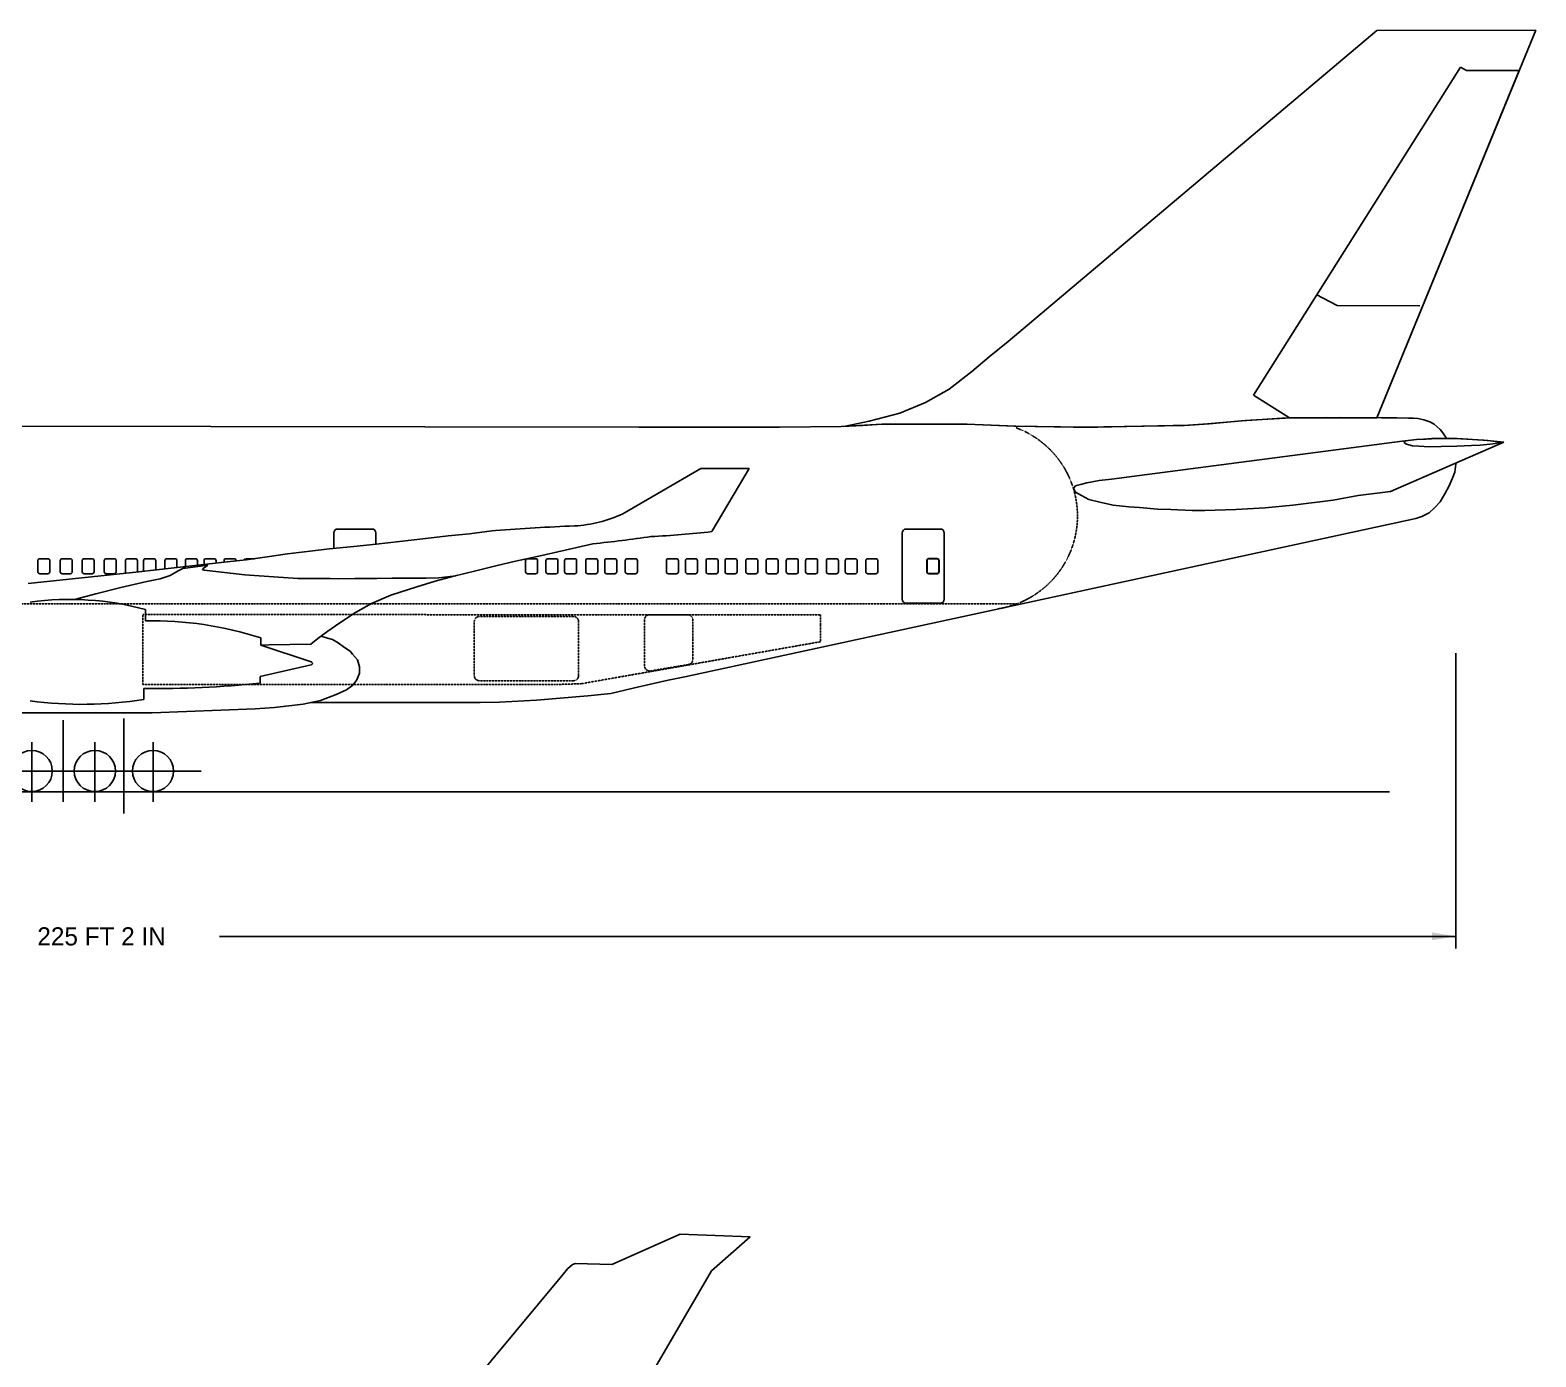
# Model space of a CAD drawing. Extents: x 573 to 6902, y 320 to 4267.
# Drawn here: x 5399 to 6901, y 2943 to 4267 of the extents above; entities that cross this region are included whole.
import ezdxf
from ezdxf.enums import TextEntityAlignment as Align

# ---------------------------------------------------------------- set-up
doc = ezdxf.new("R2010")
doc.units = 0
doc.linetypes.add('HIDDEN', pattern=[0.375, 0.25, -0.125])
doc.layers.get('0').update_dxf_attribs({"linetype": 'CONTINUOUS'})

msp = doc.modelspace()

# ---------------------------------------------------------------- linework, layer by layer
for p, q in [((6742.61715, 4266.623914), (6375.10301, 3956.538327)), ((6901.375272, 4267.00064), (6742.61715, 4266.623914)), ((6742.756101, 3880.298854), (6901.375272, 4267.00064)), ((6826.3031, 4229.996768), (6619.544696, 3902.863493)), ((6742.646611, 3880.284887), (6884.823468, 4226.648568)), ((6832.271323, 4226.714755), (6826.3031, 4229.996768)), ((6884.823468, 4226.648568), (6832.271323, 4226.714755)), ((6682.309899, 4003.333931), (6703.206487, 3992.259738)), ((6703.206487, 3992.259738), (6785.479358, 3991.830134)), ((6375.10301, 3956.538327), (6355.991005, 3940.939339)), ((6355.991005, 3940.939339), (6338.645961, 3926.30561)), ((6338.645961, 3926.30561), (6316.160623, 3908.936897)), ((6316.160623, 3908.936897), (6292.387214, 3895.584578)), ((6292.387214, 3895.584578), (6266.844489, 3884.962839)), ((6619.544696, 3902.863493), (6655.620415, 3880.151692)), ((6236.318779, 3876.908941), (6211.108946, 3871.583374)), ((6266.844489, 3884.962839), (6236.318779, 3876.908941)), ((6573.652638, 3874.257057), (6607.93423, 3877.320199)), ((6575.534156, 3874.393535), (6611.365664, 3877.630157)), ((6607.93423, 3877.320199), (6648.430244, 3879.742012)), ((6611.365664, 3877.630157), (6656.999587, 3880.230274)), ((6648.430244, 3879.742012), (6659.670373, 3880.2439)), ((6655.620415, 3880.151692), (6742.646611, 3880.284887)), ((6656.999587, 3880.230274), (6692.993732, 3880.413914)), ((6659.670373, 3880.2439), (6679.850611, 3880.346859)), ((6679.850611, 3880.346859), (6706.812849, 3880.583415)), ((6692.993732, 3880.413914), (6747.46727, 3880.287961)), ((6706.812849, 3880.583415), (6742.756101, 3880.298854)), ((6747.46727, 3880.287961), (6756.144972, 3880.292186)), ((6756.144972, 3880.292186), (6762.768941, 3880.38548)), ((6762.768941, 3880.38548), (6774.302471, 3879.983695)), ((6774.302471, 3879.983695), (6779.283817, 3879.986872)), ((6779.283817, 3879.986872), (6783.622614, 3879.668261)), ((6783.622614, 3879.668261), (6789.729703, 3878.225957)), ((6789.729703, 3878.225957), (6795.676514, 3876.140797)), ((6795.676514, 3876.140797), (6799.90048, 3874.041467)), ((5301.021832, 3871.931052), (6006.458605, 3871.067402)), ((6006.458605, 3871.067402), (6056.982663, 3871.067402)), ((6056.982663, 3871.067402), (6146.803212, 3871.067402)), ((6146.803212, 3871.067402), (6208.523134, 3871.427802)), ((6208.523134, 3871.427802), (6249.015125, 3873.863952)), ((6211.108946, 3871.583374), (6216.489993, 3871.907118)), ((6216.489993, 3871.907118), (6229.56791, 3872.693935)), ((6229.56791, 3872.693935), (6244.270189, 3873.578479)), ((6244.270189, 3873.578479), (6250.616823, 3873.864973)), ((6249.015125, 3873.863952), (6334.180083, 3873.918258)), ((6250.616823, 3873.864973), (6254.237749, 3873.673308)), ((6254.237749, 3873.673308), (6276.091209, 3873.881217)), ((6276.091209, 3873.881217), (6313.517159, 3873.905082)), ((6313.517159, 3873.905082), (6333.799077, 3873.918015)), ((6333.799077, 3873.918015), (6382.579388, 3871.993504)), ((6334.180083, 3873.918258), (6381.102384, 3872.019914)), ((6381.102384, 3872.019914), (6450.520679, 3870.778669)), ((6382.579388, 3871.993504), (6440.306176, 3870.961311)), ((6440.306176, 3870.961311), (6464.396543, 3871.031735)), ((6450.520679, 3870.778669), (6550.949927, 3872.610284)), ((6464.396543, 3871.031735), (6478.010818, 3871.280031)), ((6478.010818, 3871.280031), (6554.792561, 3872.889015)), ((6550.949927, 3872.610284), (6575.534156, 3874.393535)), ((6554.792561, 3872.889015), (6573.652638, 3874.257057)), ((6799.90048, 3874.041467), (6802.910677, 3871.164061)), ((6802.910677, 3871.164061), (6805.9654, 3868.59499)), ((6805.9654, 3868.59499), (6808.538569, 3865.222169)), ((6808.538569, 3865.222169), (6811.303327, 3861.180871)), ((6811.303327, 3861.180871), (6812.064774, 3859.695138)), ((6478.192111, 3819.054564), (6767.889681, 3856.840438)), ((6869.338863, 3856.099293), (6756.352071, 3806.698218)), ((6767.889681, 3856.840438), (6782.350528, 3858.617235)), ((6770.537832, 3856.903547), (6770.106002, 3855.867168)), ((6770.106002, 3855.867168), (6770.622617, 3854.913917)), ((6771.568879, 3857.292499), (6770.537832, 3856.903547)), ((6770.622617, 3854.913917), (6772.390807, 3853.950912)), ((6782.18984, 3858.617132), (6771.568879, 3857.292499)), ((6772.390807, 3853.950912), (6778.39713, 3852.412569)), ((6778.39713, 3852.412569), (6784.604472, 3851.869748)), ((6791.991537, 3859.105448), (6782.18984, 3858.617132)), ((6782.350528, 3858.617235), (6789.259933, 3858.943018)), ((6784.604472, 3851.869748), (6795.238483, 3851.203459)), ((6789.259933, 3858.943018), (6797.615331, 3859.5911)), ((6803.011415, 3859.580861), (6791.991537, 3859.105448)), ((6795.238483, 3851.203459), (6806.779704, 3851.562511)), ((6797.615331, 3859.5911), (6809.563877, 3859.730916)), ((6814.325349, 3859.839956), (6803.011415, 3859.580861)), ((6806.779704, 3851.562511), (6822.687568, 3852.05472)), ((6809.563877, 3859.730916), (6822.799989, 3859.541557)), ((6826.589309, 3859.408131), (6814.325349, 3859.839956)), ((6822.687568, 3852.05472), (6837.125974, 3852.538283)), ((6822.799989, 3859.541557), (6833.499732, 3858.995573)), ((6838.162341, 3858.717212), (6826.589309, 3859.408131)), ((6833.499732, 3858.995573), (6843.036421, 3858.342512)), ((6837.125974, 3852.538283), (6845.663258, 3853.06527)), ((6849.358187, 3857.856519), (6838.162341, 3858.717212)), ((6843.036421, 3858.342512), (6853.375607, 3857.537703)), ((6845.663258, 3853.06527), (6852.303367, 3853.592257)), ((6869.338863, 3856.099293), (6849.358187, 3857.856519)), ((6852.303367, 3853.592257), (6858.311085, 3854.435437)), ((6853.375607, 3857.537703), (6861.089172, 3856.739179)), ((6858.311085, 3854.435437), (6869.338863, 3856.099293)), ((6861.089172, 3856.739179), (6869.338863, 3856.099293)), ((6821.395566, 3834.111503), (6820.367603, 3825.978136)), ((6821.142746, 3835.026564), (6821.395566, 3834.111503)), ((5990.527201, 3784.574975), (6068.492076, 3829.588017)), ((6068.492076, 3829.588017), (6116.492076, 3829.588017)), ((6116.492076, 3829.588017), (6079.488943, 3766.731998)), ((6448.307106, 3814.214848), (6453.448321, 3815.503635)), ((6453.448321, 3815.503635), (6465.820011, 3817.600477)), ((6465.820011, 3817.600477), (6478.192111, 3819.054564)), ((6817.943436, 3819.232702), (6814.886878, 3812.487268)), ((6820.367603, 3825.978136), (6817.943436, 3819.232702)), ((6440.59641, 3810.514092), (6442.04148, 3812.282588)), ((6440.919119, 3808.425345), (6440.59641, 3810.514092)), ((6442.045373, 3806.176421), (6440.919119, 3808.425345)), ((6442.04148, 3812.282588), (6444.612088, 3812.926982)), ((6448.153794, 3802.645166), (6442.045373, 3806.176421)), ((6444.612088, 3812.926982), (6448.307106, 3814.214848)), ((6455.548032, 3798.632664), (6448.153794, 3802.645166)), ((6724.216912, 3802.66051), (6699.285954, 3798.261733)), ((6756.352071, 3806.698218), (6724.216912, 3802.66051)), ((6810.666252, 3804.48321), (6805.778086, 3796.607192)), ((6814.886878, 3812.487268), (6810.666252, 3804.48321)), ((6466.476496, 3796.068614), (6455.548032, 3798.632664)), ((6479.815597, 3793.024035), (6466.476496, 3796.068614)), ((6495.242727, 3791.426986), (6479.815597, 3793.024035)), ((6505.848584, 3790.790994), (6495.242727, 3791.426986)), ((6523.846732, 3789.195584), (6505.848584, 3790.790994)), ((6537.184193, 3788.722023), (6523.846732, 3789.195584)), ((6558.55629, 3787.932207), (6537.184193, 3788.722023)), ((6571.250689, 3787.940302), (6558.55629, 3787.932207)), ((6601.941699, 3788.763315), (6571.250689, 3787.940302)), ((6631.315981, 3790.402521), (6601.941699, 3788.763315)), ((6658.780341, 3793.079835), (6631.315981, 3790.402521)), ((6699.285954, 3798.261733), (6658.780341, 3793.079835)), ((6794.955828, 3785.31858), (6787.678793, 3781.959985)), ((6800.391199, 3790.336055), (6794.955828, 3785.31858)), ((6805.778086, 3796.607192), (6800.391199, 3790.336055)), ((6781.757981, 3779.879411), (6052.492838, 3621.9395)), ((6787.678793, 3781.959985), (6781.757981, 3779.879411)), ((5702.26812, 3749.955035), (5702.26812, 3765.329468)), ((5706.26812, 3769.329468), (5740.26812, 3769.329468)), ((5744.26812, 3765.329468), (5744.26812, 3754.277412)), ((5744.597158, 3754.311787), (5790.964572, 3759.643611)), ((5790.964572, 3759.643611), (5816.512215, 3762.552297)), ((5816.512215, 3762.552297), (5837.721778, 3764.654774)), ((5837.721778, 3764.654774), (5859.895063, 3767.40062)), ((5859.895063, 3767.40062), (5863.699582, 3767.776618)), ((6269.26812, 3699.329468), (6269.26812, 3765.329468)), ((6273.26812, 3769.329468), (6307.26812, 3769.329468)), ((6311.26812, 3765.329468), (6311.26812, 3699.329468)), ((5614.862879, 3738.428918), (5635.862474, 3741.547712)), ((5635.862474, 3741.547712), (5655.995779, 3744.452813)), ((5655.995779, 3744.452813), (5678.811818, 3747.199069)), ((5678.811818, 3747.199069), (5697.610745, 3749.483634)), ((5697.610745, 3749.483634), (5722.355663, 3751.988218)), ((5722.355663, 3751.988218), (5744.597158, 3754.311787)), ((5909.884895, 3742.847131), (5883.695829, 3737.392538)), ((5960.830676, 3754.551371), (5909.884895, 3742.847131)), ((5397.466469, 3715.042623), (5507.852263, 3726.521907)), ((5407.081247, 3726.749304), (5407.081247, 3737.749304)), ((5409.081247, 3739.749304), (5417.081247, 3739.749304)), ((5419.081247, 3737.749304), (5419.081247, 3726.749304)), ((5429.41727, 3726.749304), (5429.41727, 3737.749304)), ((5431.41727, 3739.749304), (5439.41727, 3739.749304)), ((5441.41727, 3737.749304), (5441.41727, 3726.749304)), ((5451.27092, 3726.749304), (5451.27092, 3737.749304)), ((5453.27092, 3739.749304), (5461.27092, 3739.749304)), ((5463.27092, 3737.749304), (5463.27092, 3726.749304)), ((5473.284848, 3726.749304), (5473.284848, 3737.749304)), ((5475.284848, 3739.749304), (5483.284848, 3739.749304)), ((5485.284848, 3737.749304), (5485.284848, 3726.749304)), ((5494.495744, 3726.749304), (5494.495744, 3737.749304)), ((5496.495744, 3739.749304), (5504.495744, 3739.749304)), ((5506.495744, 3737.749304), (5506.495744, 3726.749304)), ((5507.852263, 3726.521907), (5595.902546, 3736.442524)), ((5512.654068, 3727.062925), (5512.654068, 3737.749304)), ((5514.654068, 3739.749304), (5522.654068, 3739.749304)), ((5524.654068, 3737.749304), (5524.654068, 3728.414964)), ((5533.864553, 3729.452709), (5533.864553, 3737.749304)), ((5535.864553, 3739.749304), (5543.864553, 3739.749304)), ((5539.046286, 3723.12421), (5547.220253, 3727.67183)), ((5545.864553, 3737.749304), (5545.864553, 3730.804748)), ((5547.220253, 3727.67183), (5550.532953, 3729.342487)), ((5550.532953, 3729.342487), (5552.346637, 3730.119772)), ((5552.346637, 3730.119772), (5554.449498, 3730.408147)), ((5554.272313, 3731.752049), (5554.272313, 3737.749304)), ((5554.449498, 3730.408147), (5576.783472, 3733.154096)), ((5556.272313, 3739.749304), (5564.272313, 3739.749304)), ((5566.272313, 3737.749304), (5566.272313, 3733.104088)), ((5571.964965, 3729.776562), (5571.322518, 3729.294086)), ((5571.322518, 3729.294086), (5571.483514, 3728.812123)), ((5571.483514, 3728.812123), (5571.965785, 3728.491053)), ((5576.783472, 3733.154096), (5571.964965, 3729.776562)), ((5571.965785, 3728.491053), (5573.090708, 3728.331081)), ((5572.911883, 3733.852168), (5572.911883, 3737.749304)), ((5573.090708, 3728.331081), (5613.587206, 3723.696933)), ((5574.911883, 3739.749304), (5582.911883, 3739.749304)), ((5584.911883, 3737.749304), (5584.911883, 3735.204207)), ((5592.837474, 3736.097182), (5592.837474, 3737.749304)), ((5594.837474, 3739.749304), (5602.837474, 3739.749304)), ((5595.902546, 3736.442524), (5614.862879, 3738.428918)), ((5604.837474, 3737.749304), (5604.837474, 3737.378598)), ((5614.763066, 3739.749304), (5622.763066, 3739.749304)), ((5843.851614, 3727.539601), (5822.001346, 3722.222942)), ((5863.934513, 3732.533756), (5843.851614, 3727.539601)), ((5883.695829, 3737.392538), (5863.934513, 3732.533756)), ((5893.643768, 3726.749304), (5893.643768, 3737.749304)), ((5895.643768, 3739.749304), (5903.643768, 3739.749304)), ((5905.643768, 3737.749304), (5905.643768, 3726.749304)), ((5913.890122, 3726.749304), (5913.890122, 3737.749304)), ((5915.890122, 3739.749304), (5923.890122, 3739.749304)), ((5925.890122, 3737.749304), (5925.890122, 3726.749304)), ((5932.529794, 3726.749304), (5932.529794, 3737.749304)), ((5934.529794, 3739.749304), (5942.529794, 3739.749304)), ((5944.529794, 3737.749304), (5944.529794, 3726.749304)), ((5953.580308, 3726.749304), (5953.580308, 3737.749304)), ((5955.580308, 3739.749304), (5963.580308, 3739.749304)), ((5965.580308, 3737.749304), (5965.580308, 3726.749304)), ((5972.541563, 3726.749304), (5972.541563, 3737.749304)), ((5974.541563, 3739.749304), (5982.541563, 3739.749304)), ((5984.541563, 3737.749304), (5984.541563, 3726.749304)), ((5993.109397, 3726.749304), (5993.109397, 3737.749304)), ((5995.109397, 3739.749304), (6003.109397, 3739.749304)), ((6005.109397, 3737.749304), (6005.109397, 3726.749304)), ((6034.085195, 3726.749304), (6034.085195, 3737.749304)), ((6036.085195, 3739.749304), (6044.085195, 3739.749304)), ((6046.085195, 3737.749304), (6046.085195, 3726.749304)), ((6053.046552, 3726.749304), (6053.046552, 3737.749304)), ((6055.046552, 3739.749304), (6063.046552, 3739.749304)), ((6065.046552, 3737.749304), (6065.046552, 3726.749304)), ((6073.614693, 3726.749304), (6073.614693, 3737.749304)), ((6075.614693, 3739.749304), (6083.614693, 3739.749304)), ((6085.614693, 3737.749304), (6085.614693, 3726.749304)), ((6092.575743, 3726.749304), (6092.575743, 3737.749304)), ((6094.575743, 3739.749304), (6102.575743, 3739.749304)), ((6104.575743, 3737.749304), (6104.575743, 3726.749304)), ((6113.304572, 3726.749304), (6113.304572, 3737.749304)), ((6115.304572, 3739.749304), (6123.304572, 3739.749304)), ((6125.304572, 3737.749304), (6125.304572, 3726.749304)), ((6133.551233, 3726.749304), (6133.551233, 3737.749304)), ((6135.551233, 3739.749304), (6143.551233, 3739.749304)), ((6145.551233, 3737.749304), (6145.551233, 3726.749304)), ((6153.637001, 3726.749304), (6153.637001, 3737.749304)), ((6155.637001, 3739.749304), (6163.637001, 3739.749304)), ((6165.637001, 3737.749304), (6165.637001, 3726.749304)), ((6172.91994, 3726.749304), (6172.91994, 3737.749304)), ((6174.91994, 3739.749304), (6182.91994, 3739.749304)), ((6184.91994, 3737.749304), (6184.91994, 3726.749304)), ((6193.648565, 3726.749304), (6193.648565, 3737.749304)), ((6195.648565, 3739.749304), (6203.648565, 3739.749304)), ((6205.648565, 3737.749304), (6205.648565, 3726.749304)), ((6212.448824, 3726.749304), (6212.448824, 3737.749304)), ((6214.448824, 3739.749304), (6222.448824, 3739.749304)), ((6224.448824, 3737.749304), (6224.448824, 3726.749304)), ((6233.016657, 3726.749304), (6233.016657, 3737.749304)), ((6235.016657, 3739.749304), (6243.016657, 3739.749304)), ((6245.016657, 3737.749304), (6245.016657, 3726.749304)), ((6293.800901, 3726.879014), (6293.800901, 3737.879014)), ((6294.077916, 3726.749304), (6294.077916, 3737.749304)), ((6295.800901, 3739.879014), (6303.800901, 3739.879014)), ((6296.077916, 3739.749304), (6304.077916, 3739.749304)), ((6305.800901, 3737.879014), (6305.800901, 3726.879014)), ((6306.077916, 3737.749304), (6306.077916, 3726.749304)), ((5417.081247, 3724.749304), (5409.081247, 3724.749304)), ((5439.41727, 3724.749304), (5431.41727, 3724.749304)), ((5461.27092, 3724.749304), (5453.27092, 3724.749304)), ((5464.857968, 3704.642106), (5489.990448, 3711.033114)), ((5483.284848, 3724.749304), (5475.284848, 3724.749304)), ((5489.990448, 3711.033114), (5515.900222, 3716.819567)), ((5515.900222, 3716.819567), (5529.114207, 3719.583246)), ((5529.114207, 3719.583246), (5539.046286, 3723.12421)), ((5613.587206, 3723.696933), (5666.456113, 3720.034806)), ((5666.456113, 3720.034806), (5674.812022, 3719.879445)), ((5674.812022, 3719.879445), (5689.916751, 3719.889077)), ((5689.916751, 3719.889077), (5698.593935, 3719.89461)), ((5698.593935, 3719.89461), (5707.431911, 3719.739557)), ((5707.431911, 3719.739557), (5723.179189, 3720.070975)), ((5723.179189, 3720.070975), (5745.193527, 3720.085013)), ((5745.193527, 3720.085013), (5760.488486, 3720.274166)), ((5785.049628, 3711.754616), (5759.183476, 3703.36474)), ((5760.488486, 3720.274166), (5777.761668, 3720.274166)), ((5777.761668, 3720.274166), (5785.793698, 3720.274166)), ((5803.525333, 3717.229812), (5785.049628, 3711.754616)), ((5785.793698, 3720.274166), (5794.430289, 3720.274166)), ((5794.430289, 3720.274166), (5807.126079, 3720.792355)), ((5822.001346, 3722.222942), (5803.525333, 3717.229812)), ((5807.126079, 3720.792355), (5824.020538, 3722.714257)), ((5903.643768, 3724.749304), (5895.643768, 3724.749304)), ((5923.890122, 3724.749304), (5915.890122, 3724.749304)), ((5942.529794, 3724.749304), (5934.529794, 3724.749304)), ((5963.580308, 3724.749304), (5955.580308, 3724.749304)), ((5982.541563, 3724.749304), (5974.541563, 3724.749304)), ((6003.109397, 3724.749304), (5995.109397, 3724.749304)), ((6044.085195, 3724.749304), (6036.085195, 3724.749304)), ((6063.046552, 3724.749304), (6055.046552, 3724.749304)), ((6083.614693, 3724.749304), (6075.614693, 3724.749304)), ((6102.575743, 3724.749304), (6094.575743, 3724.749304)), ((6123.304572, 3724.749304), (6115.304572, 3724.749304)), ((6143.551233, 3724.749304), (6135.551233, 3724.749304)), ((6163.637001, 3724.749304), (6155.637001, 3724.749304)), ((6182.91994, 3724.749304), (6174.91994, 3724.749304)), ((6203.648565, 3724.749304), (6195.648565, 3724.749304)), ((6222.448824, 3724.749304), (6214.448824, 3724.749304)), ((6243.016657, 3724.749304), (6235.016657, 3724.749304)), ((6303.800901, 3724.879014), (6295.800901, 3724.879014)), ((6304.077916, 3724.749304), (6296.077916, 3724.749304)), ((5443.828458, 3699.071498), (5464.857968, 3704.642106)), ((5740.019765, 3695.013595), (5724.004251, 3686.166193)), ((5759.183476, 3703.36474), (5740.019765, 3695.013595)), ((6307.26812, 3695.329468), (6273.26812, 3695.329468)), ((5514.604733, 3689.006564), (5514.604733, 3677.865483)), ((5724.004251, 3686.166193), (5708.263429, 3675.711392)), ((5696.404979, 3667.509409), (5686.259029, 3660.110561)), ((5708.263429, 3675.711392), (5696.404979, 3667.509409)), ((5629.557763, 3660.678854), (5629.557763, 3653.337832)), ((5637.896781, 3653.704883), (5629.557763, 3653.556118)), ((5629.557763, 3653.337832), (5679.636949, 3636.707007)), ((5679.513797, 3654.321468), (5637.896781, 3653.704883)), ((5686.259029, 3660.110561), (5679.513797, 3654.321468)), ((5689.61453, 3662.557531), (5695.900038, 3660.598774)), ((5695.900038, 3660.598774), (5701.043098, 3658.995167)), ((5701.043098, 3658.995167), (5706.682522, 3655.673169)), ((5706.682522, 3655.673169), (5712.987234, 3651.268555)), ((5712.987234, 3651.268555), (5718.514652, 3647.554861)), ((5679.636949, 3636.707007), (5680.258379, 3636.42507)), ((5680.258379, 3636.42507), (5680.526963, 3636.28288)), ((5680.526963, 3636.28288), (5680.895607, 3635.898441)), ((5680.895607, 3635.898441), (5681.106261, 3635.587729)), ((5681.106261, 3635.587729), (5681.232654, 3635.398142)), ((5681.280051, 3635.061099), (5681.148392, 3634.729323)), ((5681.232654, 3635.398142), (5681.280051, 3635.061099)), ((5718.514652, 3647.554861), (5721.10563, 3644.618452)), ((5721.10563, 3644.618452), (5725.802053, 3638.764183)), ((5725.802053, 3638.764183), (5728.101269, 3631.750072)), ((6821.6699, 3645.55829), (6821.6699, 3350.988041)), ((5679.636949, 3633.958155), (5628.780469, 3622.160078)), ((5628.780469, 3622.160078), (5628.780469, 3615.509975)), ((5680.095122, 3634.092101), (5679.636949, 3633.958155)), ((5680.511163, 3634.29222), (5680.095122, 3634.092101)), ((5680.895607, 3634.471274), (5680.511163, 3634.29222)), ((5681.148392, 3634.729323), (5680.895607, 3634.471274)), ((5728.060095, 3625.589152), (5725.33259, 3618.999178)), ((5728.101269, 3631.750072), (5728.060095, 3625.589152)), ((6052.492838, 3621.9395), (6035.944064, 3618.554485)), ((5512.877415, 3610.241712), (5512.877415, 3599.359726)), ((5714.894184, 3609.029824), (5704.773876, 3604.202711)), ((5721.158068, 3613.69379), (5714.894184, 3609.029824)), ((5725.33259, 3618.999178), (5721.158068, 3613.69379)), ((5978.744763, 3605.405274), (5955.607244, 3602.814325)), ((6001.078122, 3610.500807), (5978.744763, 3605.405274)), ((6021.323451, 3615.331389), (6001.078122, 3610.500807)), ((6035.944064, 3618.554485), (6021.323451, 3615.331389)), ((5623.795838, 3590.010472), (5521.27897, 3586.088574)), ((5643.030845, 3591.244901), (5623.795838, 3590.010472)), ((5671.704328, 3594.52677), (5643.030845, 3591.244901)), ((5689.063876, 3598.240464), (5671.704328, 3594.52677)), ((5848.149887, 3596.177159), (5679.419019, 3596.177159)), ((5704.773876, 3604.202711), (5689.063876, 3598.240464)), ((5867.714883, 3596.509682), (5848.149887, 3596.177159)), ((5904.350449, 3598.668806), (5867.714883, 3596.509682)), ((5955.607244, 3602.814325), (5904.350449, 3598.668806)), ((5521.27897, 3586.088574), (5307.844739, 3586.088574)), ((5432.469099, 3497.108791), (5432.469099, 3578.520697)), ((5492.969099, 3580.19416), (5492.969099, 3485.461348)), ((5400.969099, 3556.626416), (5400.969099, 3497.108791)), ((5463.969099, 3556.626416), (5463.969099, 3497.108791)), ((5521.969099, 3556.626416), (5521.969099, 3497.108791)), ((5569.942708, 3527.939379), (5292.299168, 3527.939379)), ((4329.983382, 3507.394938), (6755.231721, 3507.112755)), ((5979.649651, 3035.572364), (6047.891616, 3065.945831)), ((6047.891616, 3065.945831), (6117.624391, 3063.269329)), ((6117.624391, 3063.269329), (6079.138041, 3029.499972)), ((5935.273182, 3031.380366), (5940.300307, 3035.641371)), ((5940.300307, 3035.641371), (5943.446105, 3036.592818)), ((5943.446105, 3036.592818), (5979.649651, 3035.572364)), ((5606.101628, 2635.4177), (5931.349597, 3026.334856)), ((6079.138041, 3029.499972), (5660.660785, 2310.673351)), ((5931.349597, 3026.334856), (5935.273182, 3031.380366))]:
    msp.add_line(p, q)
at = {"linetype": 'HIDDEN'}
for p, q in [((4162.63274, 3694.588795), (6383.325355, 3694.588795)), ((5511.841024, 3614.214501), (5511.89243, 3683.997396)), ((5511.89243, 3683.997396), (6187.827021, 3683.738301)), ((5847.460199, 3682.013028), (5941.460199, 3682.013028)), ((6055.374661, 3683.796355), (6017.374661, 3683.796355)), ((6187.827021, 3683.738301), (6187.827021, 3673.029045)), ((5842.460199, 3623.013028), (5842.460199, 3677.013028)), ((5946.460199, 3677.013028), (5946.460199, 3623.013028)), ((6012.374661, 3678.796355), (6012.374661, 3632.698657)), ((6060.374661, 3639.03199), (6060.374661, 3678.796355)), ((6187.827021, 3673.029045), (6187.827021, 3656.878796)), ((6187.827021, 3656.878796), (5949.025273, 3614.991785)), ((6018.196656, 3627.766687), (6056.196656, 3634.100021)), ((5881.84011, 3614.214501), (5511.841024, 3614.214501)), ((5941.460199, 3618.013028), (5847.460199, 3618.013028)), ((5923.45815, 3614.214501), (5881.84011, 3614.214501)), ((5949.025273, 3614.991785), (5923.45815, 3614.214501))]:
    msp.add_line(p, q, dxfattribs=at)
at = {"linetype": 'CONTINUOUS'}
msp.add_line((5588.422252, 3362.988041), (6821.6699, 3362.988041), dxfattribs=at)
for centre in [(5400.969099, 3527.939379), (5463.969099, 3527.939379), (5521.969099, 3527.939379)]:
    msp.add_circle(centre, 20.555568)
at = {"linetype": 'HIDDEN'}
for centre, radius, start, end in [((6350.367121, 3782.354359), 93.749877, 278.490884, 69.715343), ((5847.460199, 3677.013028), 5, 90, 180), ((5941.460199, 3677.013028), 5, 0, 90), ((6017.374661, 3678.796355), 5, 90, 180), ((6055.374661, 3678.796355), 5, 0, 90), ((6055.374661, 3639.03199), 5, 279.462322, 0), ((5847.460199, 3623.013028), 5, 180, 270), ((5941.460199, 3623.013028), 5, 270, 0), ((6017.374661, 3632.698657), 5, 180, 279.462322)]:
    msp.add_arc(centre, radius, start, end, dxfattribs=at)
for centre, radius, start, end in [((6018.386983, 1818.318738), 1955.58539, 92.223701, 94.536853), ((5935.320227, 3901.867433), 129.635376, 273.17845, 295.205332), ((5706.26812, 3765.329468), 4, 90, 180), ((5740.26812, 3765.329468), 4, 0, 90), ((5807.622669, 5209.783107), 1463.274445, 276.010007, 278.293649), ((5982.417552, 4588.118387), 827.102445, 272.513843, 276.73995), ((6273.26812, 3765.329468), 4, 90, 180), ((6307.26812, 3765.329468), 4, 0, 90), ((5409.081247, 3737.749304), 2, 90, 180), ((5409.081247, 3726.749304), 2, 180, 270), ((5417.081247, 3737.749304), 2, 0, 90), ((5417.081247, 3726.749304), 2, 270, 0), ((5431.41727, 3737.749304), 2, 90, 180), ((5431.41727, 3726.749304), 2, 180, 270), ((5439.41727, 3737.749304), 2, 0, 90), ((5439.41727, 3726.749304), 2, 270, 0), ((5453.27092, 3737.749304), 2, 90, 180), ((5453.27092, 3726.749304), 2, 180, 270), ((5461.27092, 3737.749304), 2, 0, 90), ((5461.27092, 3726.749304), 2, 270, 0), ((5475.284848, 3737.749304), 2, 90, 180), ((5475.284848, 3726.749304), 2, 180, 270), ((5483.284848, 3737.749304), 2, 0, 90), ((5483.284848, 3726.749304), 2, 270, 0), ((5496.495744, 3737.749304), 2, 90, 180), ((5496.495744, 3726.749304), 2, 180, 230.397479), ((5504.495744, 3737.749304), 2, 0, 90), ((5504.495744, 3726.749304), 2, 349.277756, 0), ((5514.654068, 3737.749304), 2, 90, 180), ((5522.654068, 3737.749304), 2, 0, 90), ((5535.864553, 3737.749304), 2, 90, 180), ((5543.864553, 3737.749304), 2, 0, 90), ((5556.272313, 3737.749304), 2, 90, 180), ((5564.272313, 3737.749304), 2, 0, 90), ((5574.911883, 3737.749304), 2, 90, 180), ((5582.911883, 3737.749304), 2, 0, 90), ((5594.837474, 3737.749304), 2, 90, 180), ((5602.837474, 3737.749304), 2, 0, 90), ((5614.763066, 3737.749304), 2, 90, 166.544593), ((5622.763066, 3737.749304), 2, 74.854556, 90), ((5895.643768, 3737.749304), 2, 90, 180), ((5895.643768, 3726.749304), 2, 180, 270), ((5903.643768, 3737.749304), 2, 0, 90), ((5903.643768, 3726.749304), 2, 270, 0), ((5915.890122, 3737.749304), 2, 90, 180), ((5915.890122, 3726.749304), 2, 180, 270), ((5923.890122, 3737.749304), 2, 0, 90), ((5923.890122, 3726.749304), 2, 270, 0), ((5934.529794, 3737.749304), 2, 90, 180), ((5934.529794, 3726.749304), 2, 180, 270), ((5942.529794, 3737.749304), 2, 0, 90), ((5942.529794, 3726.749304), 2, 270, 0), ((5955.580308, 3737.749304), 2, 90, 180), ((5955.580308, 3726.749304), 2, 180, 270), ((5963.580308, 3737.749304), 2, 0, 90), ((5963.580308, 3726.749304), 2, 270, 0), ((5974.541563, 3737.749304), 2, 90, 180), ((5974.541563, 3726.749304), 2, 180, 270), ((5982.541563, 3737.749304), 2, 0, 90), ((5982.541563, 3726.749304), 2, 270, 0), ((5995.109397, 3737.749304), 2, 90, 180), ((5995.109397, 3726.749304), 2, 180, 270), ((6003.109397, 3737.749304), 2, 0, 90), ((6003.109397, 3726.749304), 2, 270, 0), ((6036.085195, 3737.749304), 2, 90, 180), ((6036.085195, 3726.749304), 2, 180, 270), ((6044.085195, 3737.749304), 2, 0, 90), ((6044.085195, 3726.749304), 2, 270, 0), ((6055.046552, 3737.749304), 2, 90, 180), ((6055.046552, 3726.749304), 2, 180, 270), ((6063.046552, 3737.749304), 2, 0, 90), ((6063.046552, 3726.749304), 2, 270, 0), ((6075.614693, 3737.749304), 2, 90, 180), ((6075.614693, 3726.749304), 2, 180, 270), ((6083.614693, 3737.749304), 2, 0, 90), ((6083.614693, 3726.749304), 2, 270, 0), ((6094.575743, 3737.749304), 2, 90, 180), ((6094.575743, 3726.749304), 2, 180, 270), ((6102.575743, 3737.749304), 2, 0, 90), ((6102.575743, 3726.749304), 2, 270, 0), ((6115.304572, 3737.749304), 2, 90, 180), ((6115.304572, 3726.749304), 2, 180, 270), ((6123.304572, 3737.749304), 2, 0, 90), ((6123.304572, 3726.749304), 2, 270, 0), ((6135.551233, 3737.749304), 2, 90, 180), ((6135.551233, 3726.749304), 2, 180, 270), ((6143.551233, 3737.749304), 2, 0, 90), ((6143.551233, 3726.749304), 2, 270, 0), ((6155.637001, 3737.749304), 2, 90, 180), ((6155.637001, 3726.749304), 2, 180, 270), ((6163.637001, 3737.749304), 2, 0, 90), ((6163.637001, 3726.749304), 2, 270, 0), ((6174.91994, 3737.749304), 2, 90, 180), ((6174.91994, 3726.749304), 2, 180, 270), ((6182.91994, 3737.749304), 2, 0, 90), ((6182.91994, 3726.749304), 2, 270, 0), ((6195.648565, 3737.749304), 2, 90, 180), ((6195.648565, 3726.749304), 2, 180, 270), ((6203.648565, 3737.749304), 2, 0, 90), ((6203.648565, 3726.749304), 2, 270, 0), ((6214.448824, 3737.749304), 2, 90, 180), ((6214.448824, 3726.749304), 2, 180, 270), ((6222.448824, 3737.749304), 2, 0, 90), ((6222.448824, 3726.749304), 2, 270, 0), ((6235.016657, 3737.749304), 2, 90, 180), ((6235.016657, 3726.749304), 2, 180, 270), ((6243.016657, 3737.749304), 2, 0, 90), ((6243.016657, 3726.749304), 2, 270, 0), ((6295.800901, 3737.879014), 2, 90, 180), ((6295.800901, 3726.879014), 2, 180, 270), ((6296.077916, 3737.749304), 2, 90, 180), ((6296.077916, 3726.749304), 2, 180, 270), ((6303.800901, 3737.879014), 2, 0, 90), ((6303.800901, 3726.879014), 2, 270, 0), ((6304.077916, 3737.749304), 2, 0, 90), ((6304.077916, 3726.749304), 2, 270, 0), ((5438.7298, 3409.337255), 289.779102, 74.8209, 97.801927), ((5740.26812, 3699.329468), 4, 278.196103, 308.89703), ((6273.26812, 3699.329468), 4, 180, 270), ((6307.26812, 3699.329468), 4, 270, 0), ((5519.793594, 3319.545399), 358.357652, 72.163739, 90.829647), ((5523.694381, 4649.847515), 1039.662076, 269.403866, 275.801201), ((5451.503704, 3979.018969), 384.587927, 262.212552, 279.182695)]:
    msp.add_arc(centre, radius, start, end)
at = {"linetype": 'CONTINUOUS'}
msp.add_solid([(6797.6699, 3366.988041), (6797.6699, 3358.988041), (6821.6699, 3362.988041)], dxfattribs=at)

# ---------------------------------------------------------------- texts
msp.add_text('225 FT 2 IN', height=18.152738, dxfattribs=at).set_placement((5470.6699, 3362.988041), align=Align.MIDDLE)

doc.saveas('drawing.dxf')
